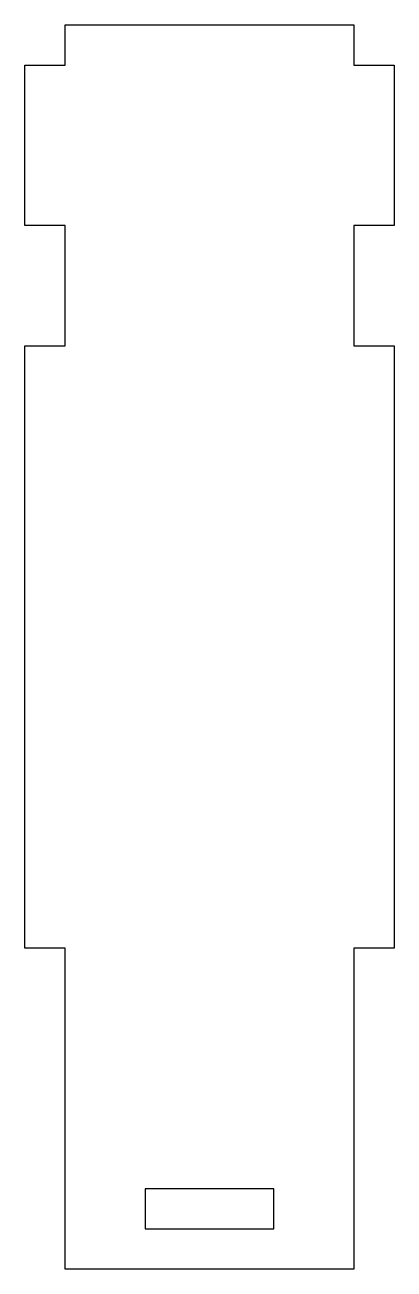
# Model space of a CAD drawing. Header units: millimetres. Extents: x -23 to 23, y -10 to 145.
import ezdxf

# ---------------------------------------------------------------- set-up
doc = ezdxf.new("R2010")
doc.units = ezdxf.units.MM
doc.layers.get('0').update_dxf_attribs({"linetype": 'CONTINUOUS'})

msp = doc.modelspace()

# ---------------------------------------------------------------- linework, layer by layer
for points in [[(-18, 140), (-18, 145), (18, 145), (18, 140), (23, 140), (23, 120), (18, 120), (18, 105), (23, 105), (23, 30), (18, 30), (18, -10), (-18, -10), (-18, 30), (-23, 30), (-23, 105), (-18, 105), (-18, 120), (-23, 120), (-23, 140)], [(-8, -5), (8, -5), (8, 0), (-8, 0)]]:
    msp.add_lwpolyline(points, close=True)

doc.saveas('drawing.dxf')
